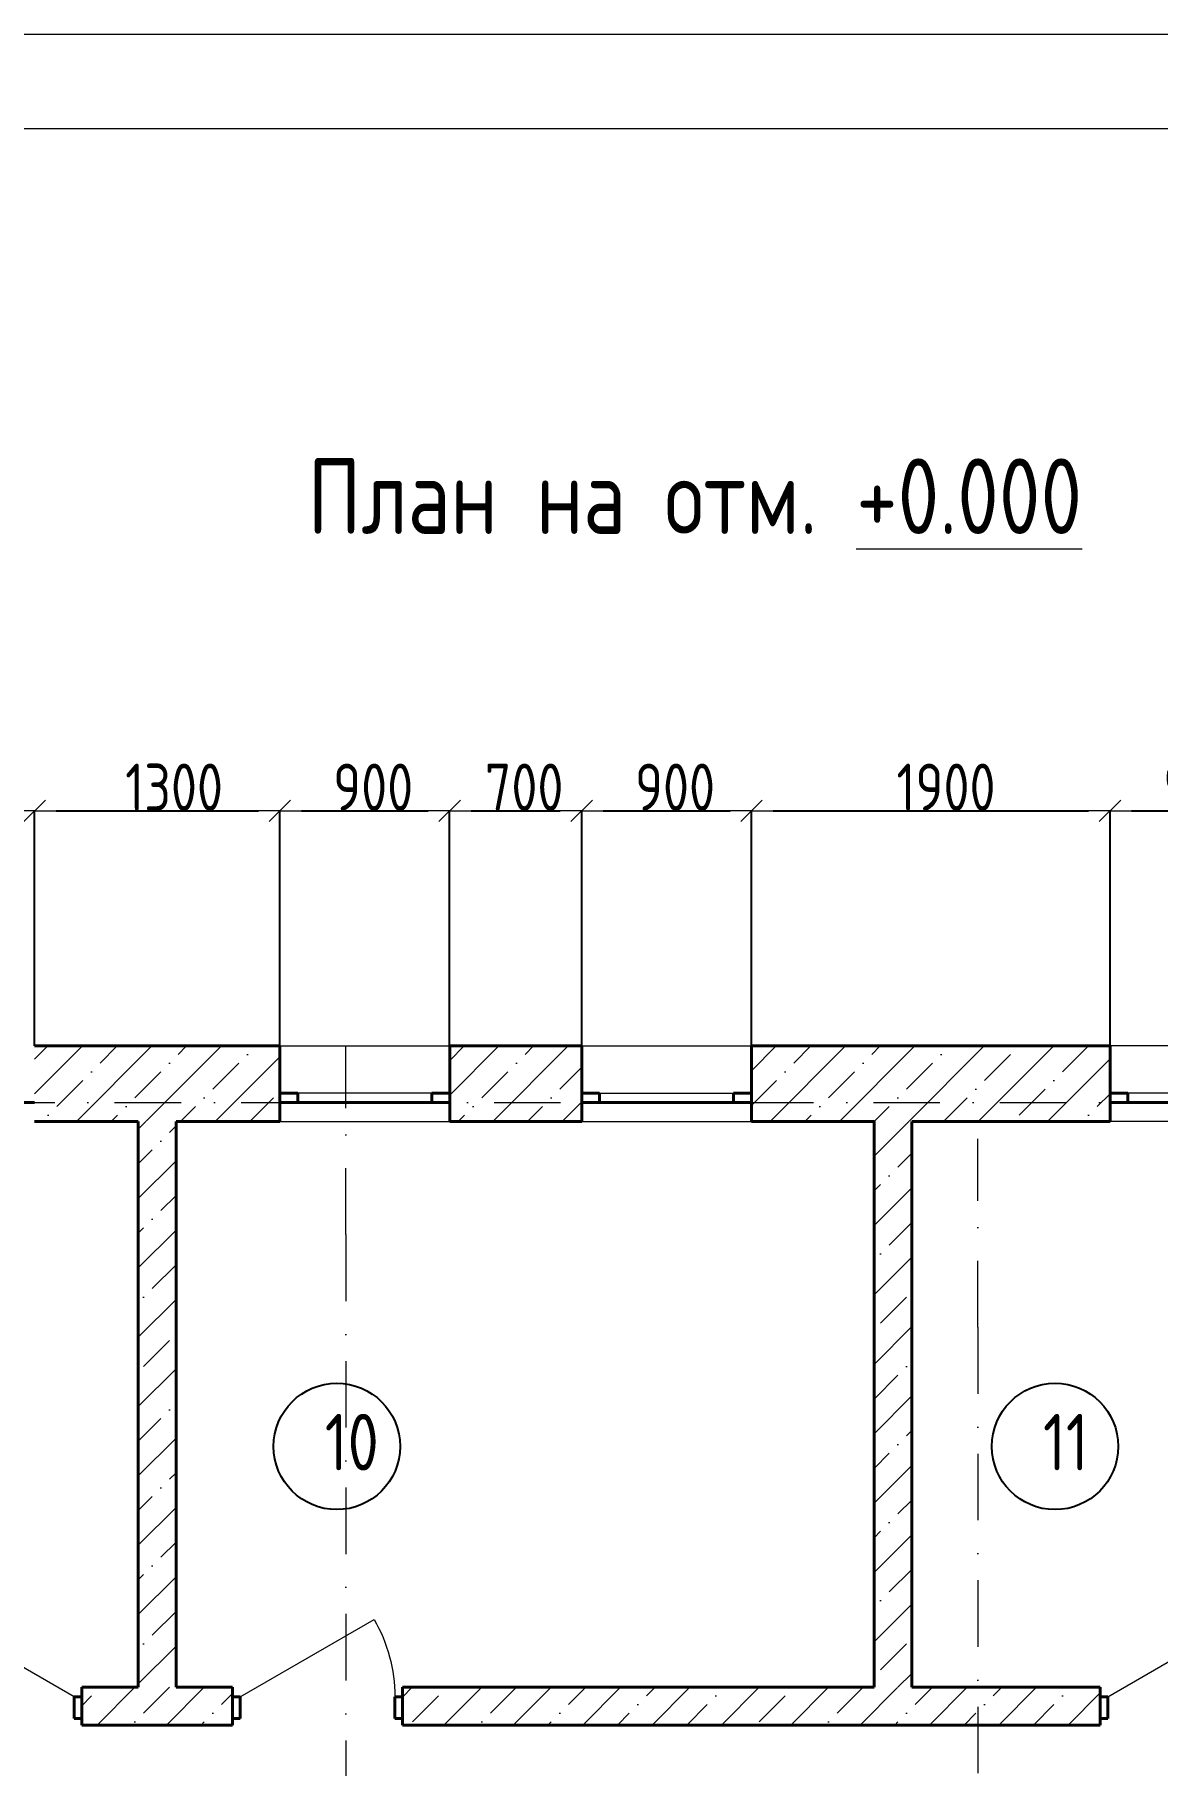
# Model space of a CAD drawing. Header units: feet. Extents: x -10410 to 374725, y -46422 to 88923.
# Drawn here: x 5719 to 11671, y 48122 to 57297 of the extents above; entities that cross this region are included whole.
import ezdxf
from ezdxf.enums import TextEntityAlignment as Align

# ---------------------------------------------------------------- set-up
doc = ezdxf.new("R2010")
doc.units = ezdxf.units.FT
doc.header["$MEASUREMENT"] = 0
doc.set_wipeout_variables(frame=1)
doc.linetypes.add('Wipeout_Contour', pattern=[1000, 0, -1000])
doc.linetypes.add('Штрихпунктирная', pattern=[670.277762, 352.777767, -176.388884, 0, -141.111112])
for name, color, linetype, lineweight in [('82323000_Ном._пера__1', 7, 'Continuous', 20), ('Двери ArchiCAD_Ном._пера__1', 7, 'Continuous', 20), ('Двери ArchiCAD_Ном._пера__21', 7, 'Continuous', 40), ('Двери ArchiCAD_Ном._пера__74', 255, 'Continuous', 0), ('Конструктив - Перекрытия_Ном._пера__21', 7, 'Continuous', 40), ('Конструктив - Стены Несущие_Ном._пера__21', 7, 'Continuous', 40), ('Маркер - Оси_Ном._пера__1', 7, 'Continuous', 20), ('Окна ArchiCAD_Ном._пера__120', 7, 'Continuous', 5), ('Окна ArchiCAD_Ном._пера__21', 7, 'Continuous', 40), ('Размер - Общий_Ном._пера__120', 7, 'Continuous', 5), ('Элемент Модели - Оси_Ном._пера__1', 7, 'Continuous', 20)]:
    doc.layers.add(name, color=color, linetype=linetype, lineweight=lineweight)
for name, color, linetype in [('Двери ArchiCAD', 7, 'Continuous'), ('Конструктив - Лестницы', 7, 'Continuous'), ('Конструктив - Перекрытия', 7, 'Continuous'), ('Конструктив - Стены Несущие', 7, 'Continuous'), ('Окна ArchiCAD', 7, 'Continuous'), ('Размер - Общий', 7, 'Continuous'), ('Элемент Модели - Оси', 7, 'Continuous')]:
    doc.layers.add(name, color=color, linetype=linetype)
doc.layers.add('Конструктив - Стены Несущие_Ном._пера__170', color=7, linetype='Continuous', lineweight=5, true_color=0x9f9f00)
doc.layers.add('Элемент Модели - Оси_Ном._пера__94', color=7, linetype='Continuous', lineweight=5, true_color=0xdc4f00)
doc.styles.get("Standard").update_dxf_attribs({"font": 'isocpeur.ttf'})
doc.styles.add('СГЕНЕРИР_СТИЛЬ_1', font='arial.ttf')
doc.styles.add('СГЕНЕРИР_СТИЛЬ_2', font='CS_Gost2304.shx')
doc.dimstyles.new('СГЕНЕРИР_СТИЛЬ__1', dxfattribs={"dimtxt": 250, "dimasz": 114, "dimexe": 0.18, "dimexo": 0, "dimgap": 0.09, "dimtad": 1, "dimtih": 1, "dimtoh": 1, "dimdec": 0, "dimzin": 0, "dimdsep": 46, "dimtxsty": 'СГЕНЕРИР_СТИЛЬ_2', "dimblk": 'ARROWHEAD_6', "dimblk1": 'ARROWHEAD_6', "dimblk2": 'ARROWHEAD_6', "dimcen": 0.09, "dimclrd": 7, "dimclre": 7, "dimclrt": 7, "dimazin": 0, "dimtfac": 1, "dimtdec": 4, "dimtmove": 0, "dimatfit": 3, "dimfxl": 1, "dimtolj": 1, "dimtzin": 0, "dimarcsym": 0})
pattern_1 = [(45, (0, 0), (-183.848, 183.848), []), (45, (-91.92, 91.92), (-183.848, 183.848), [195, -65, 0, -65])]

# ---------------------------------------------------------------- blocks, each defined once
blk = doc.blocks.new('Перекрытие_11', base_point=(0, 3250))
at = {"layer": 'Конструктив - Перекрытия_Ном._пера__21', "linetype": 'Continuous', "flags": 128}
blk.add_lwpolyline([(0, 3250), (349.5, 3250), (349.5, 6200), (0, 6200), (0, 9400), (14400, 9400), (14400, 6200), (14005.7, 6200), (14005.7, 3250), (14400, 3250), (14400, 0), (8689.2, 0), (8689.2, -1641.6), (5700.8, -1641.6), (5700.8, 0), (0, 0)], close=True, dxfattribs=at)
blk = doc.blocks.new('Окно 18_3')
at = {"layer": 'Окна ArchiCAD_Ном._пера__120', "linetype": 'Continuous'}
for p, q in [((-450, 250), (450, 250)), ((-355, 0), (355, 0)), ((355, -50), (-355, -50)), ((-450, -150), (450, -150))]:
    blk.add_line(p, q, dxfattribs=at)
at = {"layer": 'Окна ArchiCAD_Ном._пера__21', "linetype": 'Continuous'}
for p, q in [((-450, 0), (-355, 0)), ((-450, -50), (-450, 0)), ((-355, 0), (-355, -50)), ((355, -50), (355, 0)), ((355, 0), (450, 0)), ((450, -50), (450, 0)), ((-355, -50), (-450, -50)), ((450, -50), (355, -50))]:
    blk.add_line(p, q, dxfattribs=at)
blk = doc.blocks.new('Окно 18')
at = {"layer": 'Окна ArchiCAD_Ном._пера__120', "linetype": 'Continuous'}
for p, q in [((-450, 100), (450, 100)), ((-355, 0), (355, 0)), ((355, -50), (-355, -50)), ((-450, -300), (450, -300))]:
    blk.add_line(p, q, dxfattribs=at)
at = {"layer": 'Окна ArchiCAD_Ном._пера__21', "linetype": 'Continuous'}
for p, q in [((-450, 0), (-355, 0)), ((-450, 0), (-450, -50)), ((-355, 0), (-355, -50)), ((355, -50), (355, 0)), ((355, 0), (450, 0)), ((450, 0), (450, -50)), ((-355, -50), (-450, -50)), ((450, -50), (355, -50))]:
    blk.add_line(p, q, dxfattribs=at)
blk = doc.blocks.new('Стена_5', base_point=(14400, 9400))
at = {"color": 254, "linetype": 'Wipeout_Contour', "lineweight": 0, "ltscale": 84301.972733}
blk.add_wipeout([(3950, 9450), (3950, 9400), (3950, 9300), (5250.3, 9300), (5250.3, 9400), (5250.3, 9450), (5250.3, 9700), (3950, 9700)], dxfattribs=at).dxf.layer = 'Конструктив - Стены Несущие'
at = {"color": 254, "linetype": 'Wipeout_Contour', "lineweight": 0, "ltscale": 91871.804434}
blk.add_wipeout([(6150.3, 9450), (6150.3, 9400), (6150.3, 9300), (6850.4, 9300), (6850.4, 9400), (6850.4, 9450), (6850.4, 9700), (6150.3, 9700)], dxfattribs=at).dxf.layer = 'Конструктив - Стены Несущие'
at = {"color": 254, "linetype": 'Wipeout_Contour', "lineweight": 0, "ltscale": 102991.611007}
blk.add_wipeout([(7750.4, 9450), (7750.4, 9400), (7750.4, 9300), (9650.9, 9300), (9650.9, 9400), (9650.9, 9450), (9650.9, 9700), (7750.4, 9700)], dxfattribs=at).dxf.layer = 'Конструктив - Стены Несущие'
at = {"layer": 'Конструктив - Стены Несущие_Ном._пера__170', "linetype": 'Continuous'}
h = blk.add_hatch(dxfattribs=at)
h.set_pattern_fill('ЖЕЛЕЗОБЕТОН', color=256, style=0, pattern_type=2)
h.set_pattern_definition(pattern_1)
h.paths.add_polyline_path([(3950, 9450), (3950, 9400), (3950, 9300), (5250.3, 9300), (5250.3, 9400), (5250.3, 9450), (5250.3, 9700), (3950, 9700)])
h = blk.add_hatch(dxfattribs=at)
h.set_pattern_fill('ЖЕЛЕЗОБЕТОН', color=256, style=0, pattern_type=2)
h.set_pattern_definition(pattern_1)
h.paths.add_polyline_path([(6150.3, 9450), (6150.3, 9400), (6150.3, 9300), (6850.4, 9300), (6850.4, 9400), (6850.4, 9450), (6850.4, 9700), (6150.3, 9700)])
h = blk.add_hatch(dxfattribs=at)
h.set_pattern_fill('ЖЕЛЕЗОБЕТОН', color=256, style=0, pattern_type=2)
h.set_pattern_definition(pattern_1)
h.paths.add_polyline_path([(7750.4, 9450), (7750.4, 9400), (7750.4, 9300), (9650.9, 9300), (9650.9, 9400), (9650.9, 9450), (9650.9, 9700), (7750.4, 9700)])
at = {"layer": 'Конструктив - Стены Несущие_Ном._пера__21', "linetype": 'Continuous'}
for p, q in [((5250.3, 9450), (5250.3, 9700)), ((6150.3, 9450), (6150.3, 9700)), ((6850.4, 9450), (6850.4, 9700)), ((7750.4, 9450), (7750.4, 9700)), ((9650.9, 9450), (9650.9, 9700)), ((5250.3, 9400), (5250.3, 9450)), ((5250.3, 9300), (5250.3, 9400)), ((6150.3, 9400), (6150.3, 9450)), ((6150.3, 9300), (6150.3, 9400)), ((6850.4, 9400), (6850.4, 9450)), ((6850.4, 9300), (6850.4, 9400)), ((7750.4, 9400), (7750.4, 9450)), ((7750.4, 9300), (7750.4, 9400)), ((9650.9, 9400), (9650.9, 9450)), ((9650.9, 9300), (9650.9, 9400))]:
    blk.add_line(p, q, dxfattribs=at)
at = {"layer": 'Конструктив - Стены Несущие_Ном._пера__21', "linetype": 'Continuous', "flags": 128}
for points in [[(5250.3, 9700), (3950, 9700)], [(6850.4, 9700), (6150.3, 9700)], [(9650.9, 9700), (7750.4, 9700)], [(3950, 9300), (4499.5, 9300)], [(4699.5, 9300), (5250.3, 9300)], [(6150.3, 9300), (6850.4, 9300)], [(7750.4, 9300), (8399.8, 9300)], [(8599.8, 9300), (9650.9, 9300)]]:
    blk.add_lwpolyline(points, dxfattribs=at)
at = {"layer": 'Окна ArchiCAD', "color": 21, "linetype": 'Continuous', "lineweight": 30, "true_color": 0xff9955, "xscale": -1, "zscale": 1000, "rotation": 180}
blk.add_blockref('Окно 18', (5700.3, 9400), dxfattribs=at)
at = {"layer": 'Окна ArchiCAD', "color": 21, "linetype": 'Continuous', "lineweight": 30, "true_color": 0xff9955, "zscale": 1000}
blk.add_blockref('Окно 18_3', (7300.4, 9450), dxfattribs=at)
at = {"layer": 'Окна ArchiCAD', "color": 21, "linetype": 'Continuous', "lineweight": 30, "true_color": 0xff9955, "xscale": -1, "zscale": 1000}
blk.add_blockref('Окно 18_3', (10100.9, 9450), dxfattribs=at)
blk = doc.blocks.new('Стена_17', base_point=(4599.5, 6200))
at = {"color": 254, "linetype": 'Wipeout_Contour', "lineweight": 0, "ltscale": 36352.726674}
blk.add_wipeout([(4699.5, 6300), (4699.5, 9300), (4499.5, 9300), (4499.5, 6300)], dxfattribs=at).dxf.layer = 'Конструктив - Стены Несущие'
at = {"layer": 'Конструктив - Стены Несущие_Ном._пера__170', "linetype": 'Continuous'}
h = blk.add_hatch(dxfattribs=at)
h.set_pattern_fill('ЖЕЛЕЗОБЕТОН', color=256, style=0, pattern_type=2)
h.set_pattern_definition(pattern_1)
h.paths.add_polyline_path([(4699.5, 6300), (4699.5, 9300), (4499.5, 9300), (4499.5, 6300)])
at = {"layer": 'Конструктив - Стены Несущие_Ном._пера__21', "linetype": 'Continuous', "flags": 128}
for points in [[(4499.5, 9300), (4499.5, 6300)], [(4699.5, 6300), (4699.5, 9300)]]:
    blk.add_lwpolyline(points, dxfattribs=at)
blk = doc.blocks.new('Однопольная Дверь 18_7')
at = {"layer": 'Двери ArchiCAD_Ном._пера__1', "linetype": 'Continuous'}
blk.add_line((410, 0), (-300.1, 410), dxfattribs=at)
at = {"layer": 'Двери ArchiCAD_Ном._пера__21', "linetype": 'Continuous'}
for p, q in [((-450, 50), (-487, 50)), ((-450, 50), (-450, 0)), ((-410, 0), (-450, 0)), ((-450, 0), (-450, -115)), ((-450, 0), (-450, -115)), ((-410, -115), (-410, 0)), ((450, 0), (410, 0)), ((410, 0), (410, -115)), ((450, 50), (450, 0)), ((450, 50), (487, 50)), ((450, -115), (450, 0)), ((450, 0), (450, -115)), ((-450, -150), (-487, -150)), ((-450, -115), (-410, -115)), ((-450, -115), (-450, -150)), ((410, -115), (450, -115)), ((450, -115), (450, -150)), ((450, -150), (487, -150))]:
    blk.add_line(p, q, dxfattribs=at)
at = {"layer": 'Двери ArchiCAD_Ном._пера__74', "linetype": 'Continuous'}
blk.add_arc((410, 0), 820, 150, 180, dxfattribs=at)
blk = doc.blocks.new('Стена_27', base_point=(500, 6200))
at = {"color": 254, "linetype": 'Wipeout_Contour', "lineweight": 0, "ltscale": 61789.84581}
blk.add_wipeout([(4199.8, 6250), (4199.8, 6135), (4199.8, 6100), (4999.6, 6100), (4999.6, 6135), (4999.6, 6250), (4999.6, 6300), (4199.8, 6300)], dxfattribs=at).dxf.layer = 'Конструктив - Стены Несущие'
at = {"color": 254, "linetype": 'Wipeout_Contour', "lineweight": 0, "ltscale": 79925.378978}
blk.add_wipeout([(9599.3, 6300), (5899.6, 6300), (5899.6, 6250), (5899.6, 6135), (5899.6, 6100), (9599.3, 6100), (9599.3, 6135), (9599.3, 6250)], dxfattribs=at).dxf.layer = 'Конструктив - Стены Несущие'
at = {"layer": 'Конструктив - Стены Несущие_Ном._пера__170', "linetype": 'Continuous'}
h = blk.add_hatch(dxfattribs=at)
h.set_pattern_fill('ЖЕЛЕЗОБЕТОН', color=256, style=0, pattern_type=2)
h.set_pattern_definition(pattern_1)
h.paths.add_polyline_path([(4199.8, 6250), (4199.8, 6135), (4199.8, 6100), (4999.6, 6100), (4999.6, 6135), (4999.6, 6250), (4999.6, 6300), (4199.8, 6300)])
h = blk.add_hatch(dxfattribs=at)
h.set_pattern_fill('ЖЕЛЕЗОБЕТОН', color=256, style=0, pattern_type=2)
h.set_pattern_definition(pattern_1)
h.paths.add_polyline_path([(9599.3, 6300), (5899.6, 6300), (5899.6, 6250), (5899.6, 6135), (5899.6, 6100), (9599.3, 6100), (9599.3, 6135), (9599.3, 6250)])
at = {"layer": 'Конструктив - Стены Несущие_Ном._пера__21', "linetype": 'Continuous'}
for p, q in [((4199.8, 6300), (4236.8, 6300)), ((4199.8, 6300), (4199.8, 6250)), ((4199.8, 6300), (4199.8, 6250)), ((4199.8, 6250), (4199.8, 6135)), ((4999.6, 6300), (4962.6, 6300)), ((4999.6, 6300), (4999.6, 6250)), ((4999.6, 6300), (4999.6, 6250)), ((4999.6, 6250), (4999.6, 6135)), ((5899.6, 6300), (5936.6, 6300)), ((5899.6, 6300), (5899.6, 6250)), ((5899.6, 6300), (5899.6, 6250)), ((5899.6, 6250), (5899.6, 6135)), ((9599.3, 6300), (9562.3, 6300)), ((9599.3, 6300), (9599.3, 6250)), ((9599.3, 6300), (9599.3, 6250)), ((9599.3, 6250), (9599.3, 6135)), ((4199.8, 6135), (4199.8, 6100)), ((4199.8, 6100), (4236.8, 6100)), ((4999.6, 6100), (4962.6, 6100)), ((4999.6, 6135), (4999.6, 6100)), ((5899.6, 6135), (5899.6, 6100)), ((5899.6, 6100), (5936.6, 6100)), ((9599.3, 6100), (9562.3, 6100)), ((9599.3, 6135), (9599.3, 6100))]:
    blk.add_line(p, q, dxfattribs=at)
at = {"layer": 'Конструктив - Стены Несущие_Ном._пера__21', "linetype": 'Continuous', "flags": 128}
for points in [[(4499.5, 6300), (4199.8, 6300)], [(4999.6, 6300), (4699.5, 6300)], [(8399.8, 6300), (5899.6, 6300)], [(9599.3, 6300), (8599.8, 6300)], [(4199.8, 6100), (4999.6, 6100)], [(5899.6, 6100), (9599.3, 6100)]]:
    blk.add_lwpolyline(points, dxfattribs=at)
at = {"layer": 'Двери ArchiCAD', "linetype": 'Continuous', "zscale": 1000}
blk.add_blockref('Однопольная Дверь 18_7', (3749.8, 6250), dxfattribs=at)
at = {"layer": 'Двери ArchiCAD', "linetype": 'Continuous', "xscale": -1, "zscale": 1000}
for p in [(5449.6, 6250), (10049.3, 6250)]:
    blk.add_blockref('Однопольная Дверь 18_7', p, dxfattribs=at)
blk = doc.blocks.new('Стена_28', base_point=(8399.8, 6200))
at = {"color": 254, "linetype": 'Wipeout_Contour', "lineweight": 0, "ltscale": 46358.811641}
blk.add_wipeout([(8599.8, 6300), (8599.8, 9300), (8399.8, 9300), (8399.8, 6300)], dxfattribs=at).dxf.layer = 'Конструктив - Стены Несущие'
at = {"layer": 'Конструктив - Стены Несущие_Ном._пера__170', "linetype": 'Continuous'}
h = blk.add_hatch(dxfattribs=at)
h.set_pattern_fill('ЖЕЛЕЗОБЕТОН', color=256, style=0, pattern_type=2)
h.set_pattern_definition(pattern_1)
h.paths.add_polyline_path([(8599.8, 6300), (8599.8, 9300), (8399.8, 9300), (8399.8, 6300)])
at = {"layer": 'Конструктив - Стены Несущие_Ном._пера__21', "linetype": 'Continuous', "flags": 128}
for points in [[(8399.8, 9300), (8399.8, 6300)], [(8599.8, 6300), (8599.8, 9300)]]:
    blk.add_lwpolyline(points, dxfattribs=at)
blk = doc.blocks.new('Стандартный Маркер Сетки')
at = {"layer": 'Элемент Модели - Оси_Ном._пера__94', "linetype": 'Штрихпунктирная'}
blk.add_line((1000, 0), (17400, 0), dxfattribs=at)
at = {"layer": 'Элемент Модели - Оси_Ном._пера__1', "style": 'СГЕНЕРИР_СТИЛЬ_1'}
blk.add_attdef('AC_MarkerText_1', text='', height=350, dxfattribs=at).set_placement((-500, 20.0005), align=Align.MIDDLE_CENTER)
blk = doc.blocks.new('Стандартный Маркер Сетки_4')
at = {"layer": 'Элемент Модели - Оси_Ном._пера__94', "linetype": 'Штрихпунктирная'}
for q in [(0, 0), (15660.8, 0)]:
    blk.add_line((1000, 0), q, dxfattribs=at)
at = {"layer": 'Элемент Модели - Оси_Ном._пера__1', "style": 'СГЕНЕРИР_СТИЛЬ_1'}
blk.add_attdef('AC_MarkerText_1', text='', height=350, rotation=90, dxfattribs=at).set_placement((17160.8, 20), align=Align.MIDDLE_CENTER)
blk = doc.blocks.new('Стандартный Маркер Сетки_3')
at = {"layer": 'Элемент Модели - Оси_Ном._пера__94', "linetype": 'Штрихпунктирная'}
for q in [(0, 0), (15413.8, 0)]:
    blk.add_line((1000, 0), q, dxfattribs=at)
at = {"layer": 'Элемент Модели - Оси_Ном._пера__1', "style": 'СГЕНЕРИР_СТИЛЬ_1'}
blk.add_attdef('AC_MarkerText_1', text='', height=350, rotation=90, dxfattribs=at).set_placement((16913.8, 20), align=Align.MIDDLE_CENTER)
blk = doc.blocks.new('ARROWHEAD_6')
at = {"color": 0, "linetype": 'Continuous', "lineweight": 0}
for p, q in [((0, 0), (-1, 0)), ((-0.5, -0.5), (0.5, 0.5))]:
    blk.add_line(p, q, dxfattribs=at)
blk = doc.blocks.new('*D574')
at = {"layer": 'Defpoints', "color": 0, "linetype": 'Continuous', "transparency": 16777216}
for p in [(5719.3, 53182.5), (4819.3, 51935.8), (5719.3, 51935.8)]:
    blk.add_point(p, dxfattribs=at)
at = {"layer": 'Размер - Общий', "color": 7, "linetype": 'Continuous', "lineweight": -2, "transparency": 16777216}
for p, q in [((4819.3, 51935.8), (4819.3, 53182.7)), ((4933.3, 53182.5), (5605.3, 53182.5)), ((5719.3, 51935.8), (5719.3, 53182.7))]:
    blk.add_line(p, q, dxfattribs=at)
at = {"layer": 'Размер - Общий', "color": 7, "linetype": 'Continuous', "lineweight": -2, "transparency": 16777216, "xscale": 114, "yscale": 114, "zscale": 114, "rotation": 180}
blk.add_blockref('ARROWHEAD_6', (4819.3, 53182.5), dxfattribs=at)
at = {"layer": 'Размер - Общий', "color": 7, "linetype": 'Continuous', "lineweight": -2, "transparency": 16777216, "xscale": 114, "yscale": 114, "zscale": 114}
blk.add_blockref('ARROWHEAD_6', (5719.3, 53182.5), dxfattribs=at)
at = {"layer": 'Размер - Общий', "color": 7, "linetype": 'Continuous', "transparency": 16777216, "insert": (5313.8, 53307.6), "char_height": 250, "attachment_point": 5, "style": 'СГЕНЕРИР_СТИЛЬ_2'}
blk.add_mtext('\\A1;900', dxfattribs=at)
blk = doc.blocks.new('*D575')
at = {"layer": 'Defpoints', "color": 0, "linetype": 'Continuous', "transparency": 16777216}
for p in [(7019.5, 53182.5), (5719.3, 51935.8), (7019.5, 51935.8)]:
    blk.add_point(p, dxfattribs=at)
at = {"layer": 'Размер - Общий', "color": 7, "linetype": 'Continuous', "lineweight": -2, "transparency": 16777216}
for p, q in [((5719.3, 51935.8), (5719.3, 53182.7)), ((5833.3, 53182.5), (6905.5, 53182.5)), ((7019.5, 51935.8), (7019.5, 53182.7))]:
    blk.add_line(p, q, dxfattribs=at)
at = {"layer": 'Размер - Общий', "color": 7, "linetype": 'Continuous', "lineweight": -2, "transparency": 16777216, "xscale": 114, "yscale": 114, "zscale": 114, "rotation": 180}
blk.add_blockref('ARROWHEAD_6', (5719.3, 53182.5), dxfattribs=at)
at = {"layer": 'Размер - Общий', "color": 7, "linetype": 'Continuous', "lineweight": -2, "transparency": 16777216, "xscale": 114, "yscale": 114, "zscale": 114}
blk.add_blockref('ARROWHEAD_6', (7019.5, 53182.5), dxfattribs=at)
at = {"layer": 'Размер - Общий', "color": 7, "linetype": 'Continuous', "transparency": 16777216, "insert": (6458.7, 53307.6), "char_height": 250, "attachment_point": 5, "style": 'СГЕНЕРИР_СТИЛЬ_2'}
blk.add_mtext('\\A1;1300', dxfattribs=at)
blk = doc.blocks.new('*D576')
at = {"layer": 'Defpoints', "color": 0, "linetype": 'Continuous', "transparency": 16777216}
for p in [(7919.5, 53182.5), (7019.5, 51935.8), (7919.5, 51935.8)]:
    blk.add_point(p, dxfattribs=at)
at = {"layer": 'Размер - Общий', "color": 7, "linetype": 'Continuous', "lineweight": -2, "transparency": 16777216}
for p, q in [((7019.5, 51935.8), (7019.5, 53182.7)), ((7133.5, 53182.5), (7805.5, 53182.5)), ((7919.5, 51935.8), (7919.5, 53182.7))]:
    blk.add_line(p, q, dxfattribs=at)
at = {"layer": 'Размер - Общий', "color": 7, "linetype": 'Continuous', "lineweight": -2, "transparency": 16777216, "xscale": 114, "yscale": 114, "zscale": 114, "rotation": 180}
blk.add_blockref('ARROWHEAD_6', (7019.5, 53182.5), dxfattribs=at)
at = {"layer": 'Размер - Общий', "color": 7, "linetype": 'Continuous', "lineweight": -2, "transparency": 16777216, "xscale": 114, "yscale": 114, "zscale": 114}
blk.add_blockref('ARROWHEAD_6', (7919.5, 53182.5), dxfattribs=at)
at = {"layer": 'Размер - Общий', "color": 7, "linetype": 'Continuous', "transparency": 16777216, "insert": (7514.1, 53307.6), "char_height": 250, "attachment_point": 5, "style": 'СГЕНЕРИР_СТИЛЬ_2'}
blk.add_mtext('\\A1;900', dxfattribs=at)
blk = doc.blocks.new('*D577')
at = {"layer": 'Defpoints', "color": 0, "linetype": 'Continuous', "transparency": 16777216}
for p in [(8619.7, 53182.5), (7919.5, 51935.8), (8619.7, 51935.8)]:
    blk.add_point(p, dxfattribs=at)
at = {"layer": 'Размер - Общий', "color": 7, "linetype": 'Continuous', "lineweight": -2, "transparency": 16777216}
for p, q in [((7919.5, 51935.8), (7919.5, 53182.7)), ((8033.5, 53182.5), (8505.7, 53182.5)), ((8619.7, 51935.8), (8619.7, 53182.7))]:
    blk.add_line(p, q, dxfattribs=at)
at = {"layer": 'Размер - Общий', "color": 7, "linetype": 'Continuous', "lineweight": -2, "transparency": 16777216, "xscale": 114, "yscale": 114, "zscale": 114, "rotation": 180}
blk.add_blockref('ARROWHEAD_6', (7919.5, 53182.5), dxfattribs=at)
at = {"layer": 'Размер - Общий', "color": 7, "linetype": 'Continuous', "lineweight": -2, "transparency": 16777216, "xscale": 114, "yscale": 114, "zscale": 114}
blk.add_blockref('ARROWHEAD_6', (8619.7, 53182.5), dxfattribs=at)
at = {"layer": 'Размер - Общий', "color": 7, "linetype": 'Continuous', "transparency": 16777216, "insert": (8314.2, 53307.6), "char_height": 250, "attachment_point": 5, "style": 'СГЕНЕРИР_СТИЛЬ_2'}
blk.add_mtext('\\A1;700', dxfattribs=at)
blk = doc.blocks.new('*D578')
at = {"layer": 'Defpoints', "color": 0, "linetype": 'Continuous', "transparency": 16777216}
for p in [(9519.7, 53182.5), (8619.7, 51935.8), (9519.7, 51935.8)]:
    blk.add_point(p, dxfattribs=at)
at = {"layer": 'Размер - Общий', "color": 7, "linetype": 'Continuous', "lineweight": -2, "transparency": 16777216}
for p, q in [((8619.7, 51935.8), (8619.7, 53182.7)), ((8733.7, 53182.5), (9405.7, 53182.5)), ((9519.7, 51935.8), (9519.7, 53182.7))]:
    blk.add_line(p, q, dxfattribs=at)
at = {"layer": 'Размер - Общий', "color": 7, "linetype": 'Continuous', "lineweight": -2, "transparency": 16777216, "xscale": 114, "yscale": 114, "zscale": 114, "rotation": 180}
blk.add_blockref('ARROWHEAD_6', (8619.7, 53182.5), dxfattribs=at)
at = {"layer": 'Размер - Общий', "color": 7, "linetype": 'Continuous', "lineweight": -2, "transparency": 16777216, "xscale": 114, "yscale": 114, "zscale": 114}
blk.add_blockref('ARROWHEAD_6', (9519.7, 53182.5), dxfattribs=at)
at = {"layer": 'Размер - Общий', "color": 7, "linetype": 'Continuous', "transparency": 16777216, "insert": (9114.3, 53307.6), "char_height": 250, "attachment_point": 5, "style": 'СГЕНЕРИР_СТИЛЬ_2'}
blk.add_mtext('\\A1;900', dxfattribs=at)
blk = doc.blocks.new('*D579')
at = {"layer": 'Defpoints', "color": 0, "linetype": 'Continuous', "transparency": 16777216}
for p in [(11420.2, 53182.5), (9519.7, 51935.8), (11420.2, 51935.8)]:
    blk.add_point(p, dxfattribs=at)
at = {"layer": 'Размер - Общий', "color": 7, "linetype": 'Continuous', "lineweight": -2, "transparency": 16777216}
for p, q in [((9519.7, 51935.8), (9519.7, 53182.7)), ((9633.7, 53182.5), (11306.2, 53182.5)), ((11420.2, 51935.8), (11420.2, 53182.7))]:
    blk.add_line(p, q, dxfattribs=at)
at = {"layer": 'Размер - Общий', "color": 7, "linetype": 'Continuous', "lineweight": -2, "transparency": 16777216, "xscale": 114, "yscale": 114, "zscale": 114, "rotation": 180}
blk.add_blockref('ARROWHEAD_6', (9519.7, 53182.5), dxfattribs=at)
at = {"layer": 'Размер - Общий', "color": 7, "linetype": 'Continuous', "lineweight": -2, "transparency": 16777216, "xscale": 114, "yscale": 114, "zscale": 114}
blk.add_blockref('ARROWHEAD_6', (11420.2, 53182.5), dxfattribs=at)
at = {"layer": 'Размер - Общий', "color": 7, "linetype": 'Continuous', "transparency": 16777216, "insert": (10550.7, 53307.6), "char_height": 250, "attachment_point": 5, "style": 'СГЕНЕРИР_СТИЛЬ_2'}
blk.add_mtext('\\A1;1900', dxfattribs=at)
blk = doc.blocks.new('*D580')
at = {"layer": 'Defpoints', "color": 0, "linetype": 'Continuous', "transparency": 16777216}
for p in [(12320.2, 53182.5), (11420.2, 51935.8), (12320.2, 51935.8)]:
    blk.add_point(p, dxfattribs=at)
at = {"layer": 'Размер - Общий', "color": 7, "linetype": 'Continuous', "lineweight": -2, "transparency": 16777216}
for p, q in [((11420.2, 51935.8), (11420.2, 53182.7)), ((11534.2, 53182.5), (12206.2, 53182.5)), ((12320.2, 51935.8), (12320.2, 53182.7))]:
    blk.add_line(p, q, dxfattribs=at)
at = {"layer": 'Размер - Общий', "color": 7, "linetype": 'Continuous', "lineweight": -2, "transparency": 16777216, "xscale": 114, "yscale": 114, "zscale": 114, "rotation": 180}
blk.add_blockref('ARROWHEAD_6', (11420.2, 53182.5), dxfattribs=at)
at = {"layer": 'Размер - Общий', "color": 7, "linetype": 'Continuous', "lineweight": -2, "transparency": 16777216, "xscale": 114, "yscale": 114, "zscale": 114}
blk.add_blockref('ARROWHEAD_6', (12320.2, 53182.5), dxfattribs=at)
at = {"layer": 'Размер - Общий', "color": 7, "linetype": 'Continuous', "transparency": 16777216, "insert": (11914.7, 53307.6), "char_height": 250, "attachment_point": 5, "style": 'СГЕНЕРИР_СТИЛЬ_2'}
blk.add_mtext('\\A1;900', dxfattribs=at)

msp = doc.modelspace()

# ---------------------------------------------------------------- linework, layer by layer
at = {"layer": '82323000_Ном._пера__1', "linetype": 'Continuous'}
for p, q in [((33303.12412, 57297.31036), (-8640.42399, 57297.31036)), ((32803.12412, 56797.31036), (-6640.42399, 56797.31036))]:
    msp.add_line(p, q, dxfattribs=at)
at = {"layer": 'Конструктив - Лестницы', "color": 161, "linetype": 'Continuous', "lineweight": 25, "true_color": 0x78aaff}
for centre in [(7321.35934, 49812.82283), (11128.86287, 49812.82283)]:
    msp.add_circle(centre, 335.02577, dxfattribs=at)

# ---------------------------------------------------------------- block references
at = {"layer": 'Конструктив - Перекрытия', "linetype": 'Continuous'}
msp.add_blockref('Перекрытие_11', (1769.27818, 45485.75016), dxfattribs=at)

# ---------------------------------------------------------------- texts
at = {"layer": 'Конструктив - Лестницы', "color": 161, "linetype": 'Continuous', "lineweight": 25, "true_color": 0x78aaff, "insert": (7257.35895, 49685.54986), "char_height": 300, "attachment_point": 7}
msp.add_mtext('\\A1;{\\FCS_Gost2304.shx;10}', dxfattribs=at)
at = {"layer": 'Маркер - Оси_Ном._пера__1', "linetype": 'Continuous', "insert": (9219.28945, 54850.39904), "char_height": 400, "width": 6942.5414205, "attachment_point": 5}
msp.add_mtext('\\A1;{\\FCS_Gost2304.shx;План на отм. \\FCS_Gost2304.shx;\\L\\L+\\FCS_Gost2304.shx;0.000\\P\\FCS_Gost2304.shx;}', dxfattribs=at)
at = {"layer": 'Размер - Общий_Ном._пера__120', "linetype": 'Continuous', "insert": (11064.86249, 49685.54986), "char_height": 300, "attachment_point": 7}
msp.add_mtext('\\A1;{\\FCS_Gost2304.shx;11}', dxfattribs=at)

# ---------------------------------------------------------------- next in the draw order: block references
at = {"layer": 'Конструктив - Стены Несущие'}
msp.add_blockref('Стена_5', (16169.27818, 51635.75029), dxfattribs=at)

# ---------------------------------------------------------------- next in the draw order: block references
msp.add_blockref('Стена_17', (6368.80545, 48435.78944), dxfattribs=at)

# ---------------------------------------------------------------- next in the draw order: dimensions: what is measured, and where the dimension line sits
at = {"layer": 'Размер - Общий', "linetype": 'Continuous'}
for base, p1, p2, picture, middle in [((5719.2732, 53182.49164), (4819.2732, 51935.75029), (5719.2732, 51935.75029), '*D574', (5313.84445, 53182.49164)), ((7019.53461, 53182.49164), (5719.2732, 51935.75029), (7019.53461, 51935.75029), '*D575', (6458.65014, 53182.49164)), ((7919.53461, 53182.49164), (7019.53461, 51935.75029), (7919.53461, 51935.75029), '*D576', (7514.10586, 53182.49164)), ((8619.72808, 53182.49164), (7919.53461, 51935.75029), (8619.72808, 51935.75029), '*D577', (8314.2026, 53182.49164)), ((9519.72808, 53182.49164), (8619.72808, 51935.75029), (9519.72808, 51935.75029), '*D578', (9114.29933, 53182.49164)), ((11420.17468, 53182.49164), (9519.72808, 51935.75029), (11420.17468, 51935.75029), '*D579', (10550.71263, 53182.49164)), ((12320.17468, 53182.49164), (11420.17468, 51935.75029), (12320.17468, 51935.75029), '*D580', (11914.74593, 53182.49164))]:
    dim = msp.add_linear_dim(base=base, p1=p1, p2=p2, dimstyle='СГЕНЕРИР_СТИЛЬ__1', dxfattribs=at)
    dim.commit()
    dim.dimension.update_dxf_attribs({"geometry": picture, "text_midpoint": middle, "dimtype": 160})

# ---------------------------------------------------------------- next in the draw order: block references
at = {"layer": 'Конструктив - Стены Несущие'}
msp.add_blockref('Стена_27', (2269.27818, 48435.78944), dxfattribs=at)

# ---------------------------------------------------------------- next in the draw order: block references
msp.add_blockref('Стена_28', (10169.069, 48435.78944), dxfattribs=at)
at = {"layer": 'Элемент Модели - Оси', "color": 8, "linetype": 'Continuous', "lineweight": 20, "zscale": 1000, "rotation": 270}
msp.add_blockref('Стандартный Маркер Сетки_4', (7369.27818, 51935.75029), dxfattribs=at)

# ---------------------------------------------------------------- next in the draw order: block references
at = {"layer": 'Элемент Модели - Оси', "color": 8, "linetype": 'Continuous', "lineweight": 20, "zscale": 1000}
msp.add_blockref('Стандартный Маркер Сетки', (-2230.72182, 51635.75029), dxfattribs=at)
at = {"layer": 'Элемент Модели - Оси', "color": 8, "linetype": 'Continuous', "lineweight": 20, "zscale": 1000, "rotation": 270}
msp.add_blockref('Стандартный Маркер Сетки_3', (10719.06895, 51444.27892), dxfattribs=at)

doc.saveas('drawing.dxf')
